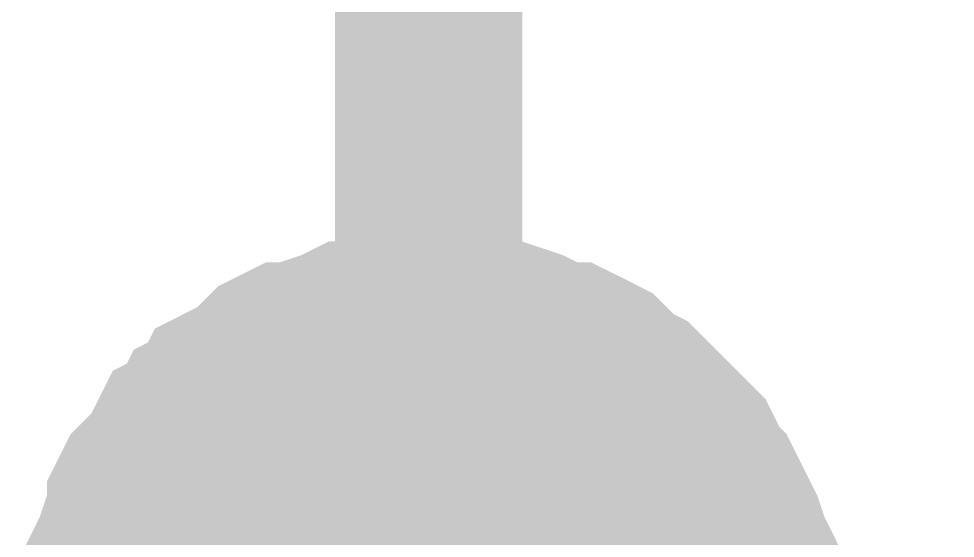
# Model space of a CAD drawing. Header units: inches. Extents: x 0 to 432, y 0 to 280.
# Drawn here: x 151.746 to 153.243, y 127.169 to 127.998 of the extents above; entities that cross this region are included whole.
import ezdxf

# ---------------------------------------------------------------- set-up
doc = ezdxf.new("R2010")
doc.units = ezdxf.units.IN
doc.layers.add('Sheet', color=255, linetype='Continuous')

msp = doc.modelspace()

# ---------------------------------------------------------------- linework, layer by layer
at = {"layer": 'Sheet'}
for points in [[(157.4889, 114.298, 0.2997, 0.2997, 0), (152.4013, 114.298, 0.2997, 0.2997, 0), (152.4013, 126.999, 0.2997, 0.2997, 0), (152.4013, 137.1508, 0.2997, 0.2997, 0)], [(151.8959, 126.999, 0.2997, 0.2997, 0), (151.8959, 127.0214, 0.2997, 0.2997, 0), (151.8959, 127.0551, 0.2997, 0.2997, 0), (151.9072, 127.0776, 0.2997, 0.2997, 0), (151.9072, 127.1, 0.2997, 0.2997, 0), (151.9072, 127.1225, 0.2997, 0.2997, 0), (151.9184, 127.145, 0.2997, 0.2997, 0), (151.9296, 127.1787, 0.2997, 0.2997, 0), (151.9409, 127.2011, 0.2997, 0.2997, 0), (151.9409, 127.2236, 0.2997, 0.2997, 0), (151.9521, 127.246, 0.2997, 0.2997, 0), (151.9633, 127.2573, 0.2997, 0.2997, 0), (151.9858, 127.2797, 0.2997, 0.2997, 0), (151.997, 127.3022, 0.2997, 0.2997, 0), (152.0082, 127.3246, 0.2997, 0.2997, 0), (152.0307, 127.3359, 0.2997, 0.2997, 0), (152.0419, 127.3583, 0.2997, 0.2997, 0), (152.0644, 127.3696, 0.2997, 0.2997, 0), (152.0756, 127.392, 0.2997, 0.2997, 0), (152.0981, 127.4033, 0.2997, 0.2997, 0), (152.1206, 127.4145, 0.2997, 0.2997, 0), (152.143, 127.4369, 0.2997, 0.2997, 0), (152.1542, 127.4482, 0.2997, 0.2997, 0), (152.1767, 127.4594, 0.2997, 0.2997, 0), (152.1992, 127.4594, 0.2997, 0.2997, 0), (152.2216, 127.4706, 0.2997, 0.2997, 0), (152.2553, 127.4819, 0.2997, 0.2997, 0), (152.2778, 127.4931, 0.2997, 0.2997, 0), (152.3002, 127.4931, 0.2997, 0.2997, 0), (152.3227, 127.4931, 0.2997, 0.2997, 0), (152.3452, 127.5043, 0.2997, 0.2997, 0), (152.3789, 127.5043, 0.2997, 0.2997, 0), (152.4013, 127.5043, 0.2997, 0.2997, 0)], [(151.8959, 126.999, 0.2997, 0.2997, 0), (151.8959, 127.0214, 0.2997, 0.2997, 0), (151.8959, 127.0551, 0.2997, 0.2997, 0), (151.9072, 127.0776, 0.2997, 0.2997, 0), (151.9072, 127.1, 0.2997, 0.2997, 0), (151.9072, 127.1225, 0.2997, 0.2997, 0), (151.9184, 127.145, 0.2997, 0.2997, 0), (151.9296, 127.1787, 0.2997, 0.2997, 0), (151.9409, 127.2011, 0.2997, 0.2997, 0), (151.9409, 127.2236, 0.2997, 0.2997, 0), (151.9521, 127.246, 0.2997, 0.2997, 0), (151.9633, 127.2573, 0.2997, 0.2997, 0), (151.9858, 127.2797, 0.2997, 0.2997, 0), (151.997, 127.3022, 0.2997, 0.2997, 0), (152.0082, 127.3246, 0.2997, 0.2997, 0), (152.0307, 127.3359, 0.2997, 0.2997, 0), (152.0419, 127.3583, 0.2997, 0.2997, 0), (152.0644, 127.3696, 0.2997, 0.2997, 0), (152.0756, 127.392, 0.2997, 0.2997, 0), (152.0981, 127.4033, 0.2997, 0.2997, 0), (152.1206, 127.4145, 0.2997, 0.2997, 0), (152.143, 127.4369, 0.2997, 0.2997, 0), (152.1542, 127.4482, 0.2997, 0.2997, 0), (152.1767, 127.4594, 0.2997, 0.2997, 0), (152.1992, 127.4594, 0.2997, 0.2997, 0), (152.2216, 127.4706, 0.2997, 0.2997, 0), (152.2553, 127.4819, 0.2997, 0.2997, 0), (152.2778, 127.4931, 0.2997, 0.2997, 0), (152.3002, 127.4931, 0.2997, 0.2997, 0), (152.3227, 127.4931, 0.2997, 0.2997, 0), (152.3452, 127.5043, 0.2997, 0.2997, 0), (152.3789, 127.5043, 0.2997, 0.2997, 0), (152.4013, 127.5043, 0.2997, 0.2997, 0)], [(151.8959, 126.999, 0.2997, 0.2997, 0), (151.8959, 127.0214, 0.2997, 0.2997, 0), (151.8959, 127.0551, 0.2997, 0.2997, 0), (151.9072, 127.0776, 0.2997, 0.2997, 0), (151.9072, 127.1, 0.2997, 0.2997, 0), (151.9072, 127.1225, 0.2997, 0.2997, 0), (151.9184, 127.145, 0.2997, 0.2997, 0), (151.9296, 127.1787, 0.2997, 0.2997, 0), (151.9409, 127.2011, 0.2997, 0.2997, 0), (151.9409, 127.2236, 0.2997, 0.2997, 0), (151.9521, 127.246, 0.2997, 0.2997, 0), (151.9633, 127.2573, 0.2997, 0.2997, 0), (151.9858, 127.2797, 0.2997, 0.2997, 0), (151.997, 127.3022, 0.2997, 0.2997, 0), (152.0082, 127.3246, 0.2997, 0.2997, 0), (152.0307, 127.3359, 0.2997, 0.2997, 0), (152.0419, 127.3583, 0.2997, 0.2997, 0), (152.0644, 127.3696, 0.2997, 0.2997, 0), (152.0756, 127.392, 0.2997, 0.2997, 0), (152.0981, 127.4033, 0.2997, 0.2997, 0), (152.1206, 127.4145, 0.2997, 0.2997, 0), (152.143, 127.4369, 0.2997, 0.2997, 0), (152.1542, 127.4482, 0.2997, 0.2997, 0), (152.1767, 127.4594, 0.2997, 0.2997, 0), (152.1992, 127.4594, 0.2997, 0.2997, 0), (152.2216, 127.4706, 0.2997, 0.2997, 0), (152.2553, 127.4819, 0.2997, 0.2997, 0), (152.2778, 127.4931, 0.2997, 0.2997, 0), (152.3002, 127.4931, 0.2997, 0.2997, 0), (152.3227, 127.4931, 0.2997, 0.2997, 0), (152.3452, 127.5043, 0.2997, 0.2997, 0), (152.3789, 127.5043, 0.2997, 0.2997, 0), (152.4013, 127.5043, 0.2997, 0.2997, 0)], [(151.8959, 126.999, 0.2997, 0.2997, 0), (151.8959, 127.0214, 0.2997, 0.2997, 0), (151.8959, 127.0551, 0.2997, 0.2997, 0), (151.9072, 127.0776, 0.2997, 0.2997, 0), (151.9072, 127.1, 0.2997, 0.2997, 0), (151.9072, 127.1225, 0.2997, 0.2997, 0), (151.9184, 127.145, 0.2997, 0.2997, 0), (151.9296, 127.1787, 0.2997, 0.2997, 0), (151.9409, 127.2011, 0.2997, 0.2997, 0), (151.9409, 127.2236, 0.2997, 0.2997, 0), (151.9521, 127.246, 0.2997, 0.2997, 0), (151.9633, 127.2573, 0.2997, 0.2997, 0), (151.9858, 127.2797, 0.2997, 0.2997, 0), (151.997, 127.3022, 0.2997, 0.2997, 0), (152.0082, 127.3246, 0.2997, 0.2997, 0), (152.0307, 127.3359, 0.2997, 0.2997, 0), (152.0419, 127.3583, 0.2997, 0.2997, 0), (152.0644, 127.3696, 0.2997, 0.2997, 0), (152.0756, 127.392, 0.2997, 0.2997, 0), (152.0981, 127.4033, 0.2997, 0.2997, 0), (152.1206, 127.4145, 0.2997, 0.2997, 0), (152.143, 127.4369, 0.2997, 0.2997, 0), (152.1542, 127.4482, 0.2997, 0.2997, 0), (152.1767, 127.4594, 0.2997, 0.2997, 0), (152.1992, 127.4594, 0.2997, 0.2997, 0), (152.2216, 127.4706, 0.2997, 0.2997, 0), (152.2553, 127.4819, 0.2997, 0.2997, 0), (152.2778, 127.4931, 0.2997, 0.2997, 0), (152.3002, 127.4931, 0.2997, 0.2997, 0), (152.3227, 127.4931, 0.2997, 0.2997, 0), (152.3452, 127.5043, 0.2997, 0.2997, 0), (152.3789, 127.5043, 0.2997, 0.2997, 0), (152.4013, 127.5043, 0.2997, 0.2997, 0)], [(152.4013, 127.5043, 0.2997, 0.2997, 0), (152.4013, 127.5043, 0.2997, 0.2997, 0)], [(152.4013, 127.5043, 0.2997, 0.2997, 0), (152.4238, 127.5043, 0.2997, 0.2997, 0), (152.4575, 127.5043, 0.2997, 0.2997, 0), (152.4799, 127.4931, 0.2997, 0.2997, 0), (152.5024, 127.4931, 0.2997, 0.2997, 0), (152.5249, 127.4931, 0.2997, 0.2997, 0), (152.5586, 127.4819, 0.2997, 0.2997, 0), (152.581, 127.4706, 0.2997, 0.2997, 0), (152.6035, 127.4594, 0.2997, 0.2997, 0), (152.6259, 127.4594, 0.2997, 0.2997, 0), (152.6484, 127.4482, 0.2997, 0.2997, 0), (152.6709, 127.4369, 0.2997, 0.2997, 0), (152.6933, 127.4145, 0.2997, 0.2997, 0), (152.7046, 127.4033, 0.2997, 0.2997, 0), (152.727, 127.392, 0.2997, 0.2997, 0), (152.7495, 127.3696, 0.2997, 0.2997, 0), (152.7607, 127.3583, 0.2997, 0.2997, 0), (152.7832, 127.3359, 0.2997, 0.2997, 0), (152.7944, 127.3246, 0.2997, 0.2997, 0), (152.8169, 127.3022, 0.2997, 0.2997, 0), (152.8281, 127.2797, 0.2997, 0.2997, 0), (152.8393, 127.2573, 0.2997, 0.2997, 0), (152.8506, 127.246, 0.2997, 0.2997, 0), (152.8618, 127.2236, 0.2997, 0.2997, 0), (152.873, 127.2011, 0.2997, 0.2997, 0), (152.8842, 127.1787, 0.2997, 0.2997, 0), (152.8955, 127.145, 0.2997, 0.2997, 0), (152.9067, 127.1225, 0.2997, 0.2997, 0), (152.9067, 127.1, 0.2997, 0.2997, 0), (152.9067, 127.0776, 0.2997, 0.2997, 0), (152.9179, 127.0551, 0.2997, 0.2997, 0), (152.9179, 127.0214, 0.2997, 0.2997, 0), (152.9179, 126.999, 0.2997, 0.2997, 0)], [(152.4013, 127.5043, 0.2997, 0.2997, 0), (152.4013, 127.5043, 0.2997, 0.2997, 0)], [(152.4013, 127.5043, 0.2997, 0.2997, 0), (152.4238, 127.5043, 0.2997, 0.2997, 0), (152.4575, 127.5043, 0.2997, 0.2997, 0), (152.4799, 127.4931, 0.2997, 0.2997, 0), (152.5024, 127.4931, 0.2997, 0.2997, 0), (152.5249, 127.4931, 0.2997, 0.2997, 0), (152.5586, 127.4819, 0.2997, 0.2997, 0), (152.581, 127.4706, 0.2997, 0.2997, 0), (152.6035, 127.4594, 0.2997, 0.2997, 0), (152.6259, 127.4594, 0.2997, 0.2997, 0), (152.6484, 127.4482, 0.2997, 0.2997, 0), (152.6709, 127.4369, 0.2997, 0.2997, 0), (152.6933, 127.4145, 0.2997, 0.2997, 0), (152.7046, 127.4033, 0.2997, 0.2997, 0), (152.727, 127.392, 0.2997, 0.2997, 0), (152.7495, 127.3696, 0.2997, 0.2997, 0), (152.7607, 127.3583, 0.2997, 0.2997, 0), (152.7832, 127.3359, 0.2997, 0.2997, 0), (152.7944, 127.3246, 0.2997, 0.2997, 0), (152.8169, 127.3022, 0.2997, 0.2997, 0), (152.8281, 127.2797, 0.2997, 0.2997, 0), (152.8393, 127.2573, 0.2997, 0.2997, 0), (152.8506, 127.246, 0.2997, 0.2997, 0), (152.8618, 127.2236, 0.2997, 0.2997, 0), (152.873, 127.2011, 0.2997, 0.2997, 0), (152.8842, 127.1787, 0.2997, 0.2997, 0), (152.8955, 127.145, 0.2997, 0.2997, 0), (152.9067, 127.1225, 0.2997, 0.2997, 0), (152.9067, 127.1, 0.2997, 0.2997, 0), (152.9067, 127.0776, 0.2997, 0.2997, 0), (152.9179, 127.0551, 0.2997, 0.2997, 0), (152.9179, 127.0214, 0.2997, 0.2997, 0), (152.9179, 126.999, 0.2997, 0.2997, 0)], [(152.4013, 127.5043, 0.2997, 0.2997, 0), (152.4013, 127.5043, 0.2997, 0.2997, 0)], [(152.4013, 127.5043, 0.2997, 0.2997, 0), (152.4238, 127.5043, 0.2997, 0.2997, 0), (152.4575, 127.5043, 0.2997, 0.2997, 0), (152.4799, 127.4931, 0.2997, 0.2997, 0), (152.5024, 127.4931, 0.2997, 0.2997, 0), (152.5249, 127.4931, 0.2997, 0.2997, 0), (152.5586, 127.4819, 0.2997, 0.2997, 0), (152.581, 127.4706, 0.2997, 0.2997, 0), (152.6035, 127.4594, 0.2997, 0.2997, 0), (152.6259, 127.4594, 0.2997, 0.2997, 0), (152.6484, 127.4482, 0.2997, 0.2997, 0), (152.6709, 127.4369, 0.2997, 0.2997, 0), (152.6933, 127.4145, 0.2997, 0.2997, 0), (152.7046, 127.4033, 0.2997, 0.2997, 0), (152.727, 127.392, 0.2997, 0.2997, 0), (152.7495, 127.3696, 0.2997, 0.2997, 0), (152.7607, 127.3583, 0.2997, 0.2997, 0), (152.7832, 127.3359, 0.2997, 0.2997, 0), (152.7944, 127.3246, 0.2997, 0.2997, 0), (152.8169, 127.3022, 0.2997, 0.2997, 0), (152.8281, 127.2797, 0.2997, 0.2997, 0), (152.8393, 127.2573, 0.2997, 0.2997, 0), (152.8506, 127.246, 0.2997, 0.2997, 0), (152.8618, 127.2236, 0.2997, 0.2997, 0), (152.873, 127.2011, 0.2997, 0.2997, 0), (152.8842, 127.1787, 0.2997, 0.2997, 0), (152.8955, 127.145, 0.2997, 0.2997, 0), (152.9067, 127.1225, 0.2997, 0.2997, 0), (152.9067, 127.1, 0.2997, 0.2997, 0), (152.9067, 127.0776, 0.2997, 0.2997, 0), (152.9179, 127.0551, 0.2997, 0.2997, 0), (152.9179, 127.0214, 0.2997, 0.2997, 0), (152.9179, 126.999, 0.2997, 0.2997, 0)], [(152.4013, 127.5043, 0.2997, 0.2997, 0), (152.4013, 127.5043, 0.2997, 0.2997, 0)], [(152.4013, 127.5043, 0.2997, 0.2997, 0), (152.4238, 127.5043, 0.2997, 0.2997, 0), (152.4575, 127.5043, 0.2997, 0.2997, 0), (152.4799, 127.4931, 0.2997, 0.2997, 0), (152.5024, 127.4931, 0.2997, 0.2997, 0), (152.5249, 127.4931, 0.2997, 0.2997, 0), (152.5586, 127.4819, 0.2997, 0.2997, 0), (152.581, 127.4706, 0.2997, 0.2997, 0), (152.6035, 127.4594, 0.2997, 0.2997, 0), (152.6259, 127.4594, 0.2997, 0.2997, 0), (152.6484, 127.4482, 0.2997, 0.2997, 0), (152.6709, 127.4369, 0.2997, 0.2997, 0), (152.6933, 127.4145, 0.2997, 0.2997, 0), (152.7046, 127.4033, 0.2997, 0.2997, 0), (152.727, 127.392, 0.2997, 0.2997, 0), (152.7495, 127.3696, 0.2997, 0.2997, 0), (152.7607, 127.3583, 0.2997, 0.2997, 0), (152.7832, 127.3359, 0.2997, 0.2997, 0), (152.7944, 127.3246, 0.2997, 0.2997, 0), (152.8169, 127.3022, 0.2997, 0.2997, 0), (152.8281, 127.2797, 0.2997, 0.2997, 0), (152.8393, 127.2573, 0.2997, 0.2997, 0), (152.8506, 127.246, 0.2997, 0.2997, 0), (152.8618, 127.2236, 0.2997, 0.2997, 0), (152.873, 127.2011, 0.2997, 0.2997, 0), (152.8842, 127.1787, 0.2997, 0.2997, 0), (152.8955, 127.145, 0.2997, 0.2997, 0), (152.9067, 127.1225, 0.2997, 0.2997, 0), (152.9067, 127.1, 0.2997, 0.2997, 0), (152.9067, 127.0776, 0.2997, 0.2997, 0), (152.9179, 127.0551, 0.2997, 0.2997, 0), (152.9179, 127.0214, 0.2997, 0.2997, 0), (152.9179, 126.999, 0.2997, 0.2997, 0)], [(151.9072, 127.1, 0.0991, 0.0991, 0), (151.9072, 127.1225, 0.0991, 0.0991, 0), (151.9184, 127.145, 0.0991, 0.0991, 0), (151.9296, 127.1787, 0.0991, 0.0991, 0), (151.9409, 127.2011, 0.0991, 0.0991, 0), (151.9409, 127.2236, 0.0991, 0.0991, 0), (151.9521, 127.246, 0.0991, 0.0991, 0), (151.9633, 127.2573, 0.0991, 0.0991, 0), (151.9858, 127.2797, 0.0991, 0.0991, 0), (151.997, 127.3022, 0.0991, 0.0991, 0), (152.0082, 127.3246, 0.0991, 0.0991, 0), (152.0307, 127.3359, 0.0991, 0.0991, 0), (152.0419, 127.3583, 0.0991, 0.0991, 0), (152.0644, 127.3696, 0.0991, 0.0991, 0), (152.0756, 127.392, 0.0991, 0.0991, 0), (152.0981, 127.4033, 0.0991, 0.0991, 0), (152.1206, 127.4145, 0.0991, 0.0991, 0), (152.143, 127.4369, 0.0991, 0.0991, 0), (152.1542, 127.4482, 0.0991, 0.0991, 0), (152.1767, 127.4594, 0.0991, 0.0991, 0), (152.1992, 127.4594, 0.0991, 0.0991, 0), (152.2216, 127.4706, 0.0991, 0.0991, 0), (152.2553, 127.4819, 0.0991, 0.0991, 0), (152.2778, 127.4931, 0.0991, 0.0991, 0), (152.3002, 127.4931, 0.0991, 0.0991, 0), (152.3227, 127.4931, 0.0991, 0.0991, 0), (152.3452, 127.5043, 0.0991, 0.0991, 0), (152.3789, 127.5043, 0.0991, 0.0991, 0), (152.4013, 127.5043, 0.0991, 0.0991, 0)], [(151.9072, 127.1, 0.0991, 0.0991, 0), (151.9072, 127.1225, 0.0991, 0.0991, 0), (151.9184, 127.145, 0.0991, 0.0991, 0), (151.9296, 127.1787, 0.0991, 0.0991, 0), (151.9409, 127.2011, 0.0991, 0.0991, 0), (151.9409, 127.2236, 0.0991, 0.0991, 0), (151.9521, 127.246, 0.0991, 0.0991, 0), (151.9633, 127.2573, 0.0991, 0.0991, 0), (151.9858, 127.2797, 0.0991, 0.0991, 0), (151.997, 127.3022, 0.0991, 0.0991, 0), (152.0082, 127.3246, 0.0991, 0.0991, 0), (152.0307, 127.3359, 0.0991, 0.0991, 0), (152.0419, 127.3583, 0.0991, 0.0991, 0), (152.0644, 127.3696, 0.0991, 0.0991, 0), (152.0756, 127.392, 0.0991, 0.0991, 0), (152.0981, 127.4033, 0.0991, 0.0991, 0), (152.1206, 127.4145, 0.0991, 0.0991, 0), (152.143, 127.4369, 0.0991, 0.0991, 0), (152.1542, 127.4482, 0.0991, 0.0991, 0), (152.1767, 127.4594, 0.0991, 0.0991, 0), (152.1992, 127.4594, 0.0991, 0.0991, 0), (152.2216, 127.4706, 0.0991, 0.0991, 0), (152.2553, 127.4819, 0.0991, 0.0991, 0), (152.2778, 127.4931, 0.0991, 0.0991, 0), (152.3002, 127.4931, 0.0991, 0.0991, 0), (152.3227, 127.4931, 0.0991, 0.0991, 0), (152.3452, 127.5043, 0.0991, 0.0991, 0), (152.3789, 127.5043, 0.0991, 0.0991, 0), (152.4013, 127.5043, 0.0991, 0.0991, 0)], [(151.9072, 127.1, 0.0991, 0.0991, 0), (151.9072, 127.1225, 0.0991, 0.0991, 0), (151.9184, 127.145, 0.0991, 0.0991, 0), (151.9296, 127.1787, 0.0991, 0.0991, 0), (151.9409, 127.2011, 0.0991, 0.0991, 0), (151.9409, 127.2236, 0.0991, 0.0991, 0), (151.9521, 127.246, 0.0991, 0.0991, 0), (151.9633, 127.2573, 0.0991, 0.0991, 0), (151.9858, 127.2797, 0.0991, 0.0991, 0), (151.997, 127.3022, 0.0991, 0.0991, 0), (152.0082, 127.3246, 0.0991, 0.0991, 0), (152.0307, 127.3359, 0.0991, 0.0991, 0), (152.0419, 127.3583, 0.0991, 0.0991, 0), (152.0644, 127.3696, 0.0991, 0.0991, 0), (152.0756, 127.392, 0.0991, 0.0991, 0), (152.0981, 127.4033, 0.0991, 0.0991, 0), (152.1206, 127.4145, 0.0991, 0.0991, 0), (152.143, 127.4369, 0.0991, 0.0991, 0), (152.1542, 127.4482, 0.0991, 0.0991, 0), (152.1767, 127.4594, 0.0991, 0.0991, 0), (152.1992, 127.4594, 0.0991, 0.0991, 0), (152.2216, 127.4706, 0.0991, 0.0991, 0), (152.2553, 127.4819, 0.0991, 0.0991, 0), (152.2778, 127.4931, 0.0991, 0.0991, 0), (152.3002, 127.4931, 0.0991, 0.0991, 0), (152.3227, 127.4931, 0.0991, 0.0991, 0), (152.3452, 127.5043, 0.0991, 0.0991, 0), (152.3789, 127.5043, 0.0991, 0.0991, 0), (152.4013, 127.5043, 0.0991, 0.0991, 0)], [(151.9072, 127.1, 0.0991, 0.0991, 0), (151.9072, 127.1225, 0.0991, 0.0991, 0), (151.9184, 127.145, 0.0991, 0.0991, 0), (151.9296, 127.1787, 0.0991, 0.0991, 0), (151.9409, 127.2011, 0.0991, 0.0991, 0), (151.9409, 127.2236, 0.0991, 0.0991, 0), (151.9521, 127.246, 0.0991, 0.0991, 0), (151.9633, 127.2573, 0.0991, 0.0991, 0), (151.9858, 127.2797, 0.0991, 0.0991, 0), (151.997, 127.3022, 0.0991, 0.0991, 0), (152.0082, 127.3246, 0.0991, 0.0991, 0), (152.0307, 127.3359, 0.0991, 0.0991, 0), (152.0419, 127.3583, 0.0991, 0.0991, 0), (152.0644, 127.3696, 0.0991, 0.0991, 0), (152.0756, 127.392, 0.0991, 0.0991, 0), (152.0981, 127.4033, 0.0991, 0.0991, 0), (152.1206, 127.4145, 0.0991, 0.0991, 0), (152.143, 127.4369, 0.0991, 0.0991, 0), (152.1542, 127.4482, 0.0991, 0.0991, 0), (152.1767, 127.4594, 0.0991, 0.0991, 0), (152.1992, 127.4594, 0.0991, 0.0991, 0), (152.2216, 127.4706, 0.0991, 0.0991, 0), (152.2553, 127.4819, 0.0991, 0.0991, 0), (152.2778, 127.4931, 0.0991, 0.0991, 0), (152.3002, 127.4931, 0.0991, 0.0991, 0), (152.3227, 127.4931, 0.0991, 0.0991, 0), (152.3452, 127.5043, 0.0991, 0.0991, 0), (152.3789, 127.5043, 0.0991, 0.0991, 0), (152.4013, 127.5043, 0.0991, 0.0991, 0)], [(152.4013, 127.5043, 0.0991, 0.0991, 0), (152.4013, 127.5043, 0.0991, 0.0991, 0)], [(152.4013, 127.5043, 0.0991, 0.0991, 0), (152.4238, 127.5043, 0.0991, 0.0991, 0), (152.4575, 127.5043, 0.0991, 0.0991, 0), (152.4799, 127.4931, 0.0991, 0.0991, 0), (152.5024, 127.4931, 0.0991, 0.0991, 0), (152.5249, 127.4931, 0.0991, 0.0991, 0), (152.5586, 127.4819, 0.0991, 0.0991, 0), (152.581, 127.4706, 0.0991, 0.0991, 0), (152.6035, 127.4594, 0.0991, 0.0991, 0), (152.6259, 127.4594, 0.0991, 0.0991, 0), (152.6484, 127.4482, 0.0991, 0.0991, 0), (152.6709, 127.4369, 0.0991, 0.0991, 0), (152.6933, 127.4145, 0.0991, 0.0991, 0), (152.7046, 127.4033, 0.0991, 0.0991, 0), (152.727, 127.392, 0.0991, 0.0991, 0), (152.7495, 127.3696, 0.0991, 0.0991, 0), (152.7607, 127.3583, 0.0991, 0.0991, 0), (152.7832, 127.3359, 0.0991, 0.0991, 0), (152.7944, 127.3246, 0.0991, 0.0991, 0), (152.8169, 127.3022, 0.0991, 0.0991, 0), (152.8281, 127.2797, 0.0991, 0.0991, 0), (152.8393, 127.2573, 0.0991, 0.0991, 0), (152.8506, 127.246, 0.0991, 0.0991, 0), (152.8618, 127.2236, 0.0991, 0.0991, 0), (152.873, 127.2011, 0.0991, 0.0991, 0), (152.8842, 127.1787, 0.0991, 0.0991, 0), (152.8955, 127.145, 0.0991, 0.0991, 0), (152.9067, 127.1225, 0.0991, 0.0991, 0), (152.9067, 127.1, 0.0991, 0.0991, 0)], [(152.4013, 127.5043, 0.0991, 0.0991, 0), (152.4013, 127.5043, 0.0991, 0.0991, 0)], [(152.4013, 127.5043, 0.0991, 0.0991, 0), (152.4238, 127.5043, 0.0991, 0.0991, 0), (152.4575, 127.5043, 0.0991, 0.0991, 0), (152.4799, 127.4931, 0.0991, 0.0991, 0), (152.5024, 127.4931, 0.0991, 0.0991, 0), (152.5249, 127.4931, 0.0991, 0.0991, 0), (152.5586, 127.4819, 0.0991, 0.0991, 0), (152.581, 127.4706, 0.0991, 0.0991, 0), (152.6035, 127.4594, 0.0991, 0.0991, 0), (152.6259, 127.4594, 0.0991, 0.0991, 0), (152.6484, 127.4482, 0.0991, 0.0991, 0), (152.6709, 127.4369, 0.0991, 0.0991, 0), (152.6933, 127.4145, 0.0991, 0.0991, 0), (152.7046, 127.4033, 0.0991, 0.0991, 0), (152.727, 127.392, 0.0991, 0.0991, 0), (152.7495, 127.3696, 0.0991, 0.0991, 0), (152.7607, 127.3583, 0.0991, 0.0991, 0), (152.7832, 127.3359, 0.0991, 0.0991, 0), (152.7944, 127.3246, 0.0991, 0.0991, 0), (152.8169, 127.3022, 0.0991, 0.0991, 0), (152.8281, 127.2797, 0.0991, 0.0991, 0), (152.8393, 127.2573, 0.0991, 0.0991, 0), (152.8506, 127.246, 0.0991, 0.0991, 0), (152.8618, 127.2236, 0.0991, 0.0991, 0), (152.873, 127.2011, 0.0991, 0.0991, 0), (152.8842, 127.1787, 0.0991, 0.0991, 0), (152.8955, 127.145, 0.0991, 0.0991, 0), (152.9067, 127.1225, 0.0991, 0.0991, 0), (152.9067, 127.1, 0.0991, 0.0991, 0)], [(152.4013, 127.5043, 0.0991, 0.0991, 0), (152.4013, 127.5043, 0.0991, 0.0991, 0)], [(152.4013, 127.5043, 0.0991, 0.0991, 0), (152.4238, 127.5043, 0.0991, 0.0991, 0), (152.4575, 127.5043, 0.0991, 0.0991, 0), (152.4799, 127.4931, 0.0991, 0.0991, 0), (152.5024, 127.4931, 0.0991, 0.0991, 0), (152.5249, 127.4931, 0.0991, 0.0991, 0), (152.5586, 127.4819, 0.0991, 0.0991, 0), (152.581, 127.4706, 0.0991, 0.0991, 0), (152.6035, 127.4594, 0.0991, 0.0991, 0), (152.6259, 127.4594, 0.0991, 0.0991, 0), (152.6484, 127.4482, 0.0991, 0.0991, 0), (152.6709, 127.4369, 0.0991, 0.0991, 0), (152.6933, 127.4145, 0.0991, 0.0991, 0), (152.7046, 127.4033, 0.0991, 0.0991, 0), (152.727, 127.392, 0.0991, 0.0991, 0), (152.7495, 127.3696, 0.0991, 0.0991, 0), (152.7607, 127.3583, 0.0991, 0.0991, 0), (152.7832, 127.3359, 0.0991, 0.0991, 0), (152.7944, 127.3246, 0.0991, 0.0991, 0), (152.8169, 127.3022, 0.0991, 0.0991, 0), (152.8281, 127.2797, 0.0991, 0.0991, 0), (152.8393, 127.2573, 0.0991, 0.0991, 0), (152.8506, 127.246, 0.0991, 0.0991, 0), (152.8618, 127.2236, 0.0991, 0.0991, 0), (152.873, 127.2011, 0.0991, 0.0991, 0), (152.8842, 127.1787, 0.0991, 0.0991, 0), (152.8955, 127.145, 0.0991, 0.0991, 0), (152.9067, 127.1225, 0.0991, 0.0991, 0), (152.9067, 127.1, 0.0991, 0.0991, 0)], [(152.4013, 127.5043, 0.0991, 0.0991, 0), (152.4013, 127.5043, 0.0991, 0.0991, 0)], [(152.4013, 127.5043, 0.0991, 0.0991, 0), (152.4238, 127.5043, 0.0991, 0.0991, 0), (152.4575, 127.5043, 0.0991, 0.0991, 0), (152.4799, 127.4931, 0.0991, 0.0991, 0), (152.5024, 127.4931, 0.0991, 0.0991, 0), (152.5249, 127.4931, 0.0991, 0.0991, 0), (152.5586, 127.4819, 0.0991, 0.0991, 0), (152.581, 127.4706, 0.0991, 0.0991, 0), (152.6035, 127.4594, 0.0991, 0.0991, 0), (152.6259, 127.4594, 0.0991, 0.0991, 0), (152.6484, 127.4482, 0.0991, 0.0991, 0), (152.6709, 127.4369, 0.0991, 0.0991, 0), (152.6933, 127.4145, 0.0991, 0.0991, 0), (152.7046, 127.4033, 0.0991, 0.0991, 0), (152.727, 127.392, 0.0991, 0.0991, 0), (152.7495, 127.3696, 0.0991, 0.0991, 0), (152.7607, 127.3583, 0.0991, 0.0991, 0), (152.7832, 127.3359, 0.0991, 0.0991, 0), (152.7944, 127.3246, 0.0991, 0.0991, 0), (152.8169, 127.3022, 0.0991, 0.0991, 0), (152.8281, 127.2797, 0.0991, 0.0991, 0), (152.8393, 127.2573, 0.0991, 0.0991, 0), (152.8506, 127.246, 0.0991, 0.0991, 0), (152.8618, 127.2236, 0.0991, 0.0991, 0), (152.873, 127.2011, 0.0991, 0.0991, 0), (152.8842, 127.1787, 0.0991, 0.0991, 0), (152.8955, 127.145, 0.0991, 0.0991, 0), (152.9067, 127.1225, 0.0991, 0.0991, 0), (152.9067, 127.1, 0.0991, 0.0991, 0)]]:
    msp.add_lwpolyline(points, format="xyseb", dxfattribs=at)
msp.add_lwpolyline([(152.146, 127, 0.508, 0.508, 1), (152.654, 127, 0.508, 0.508, 1)], format="xyseb", close=True, dxfattribs=at)

doc.saveas('drawing.dxf')
